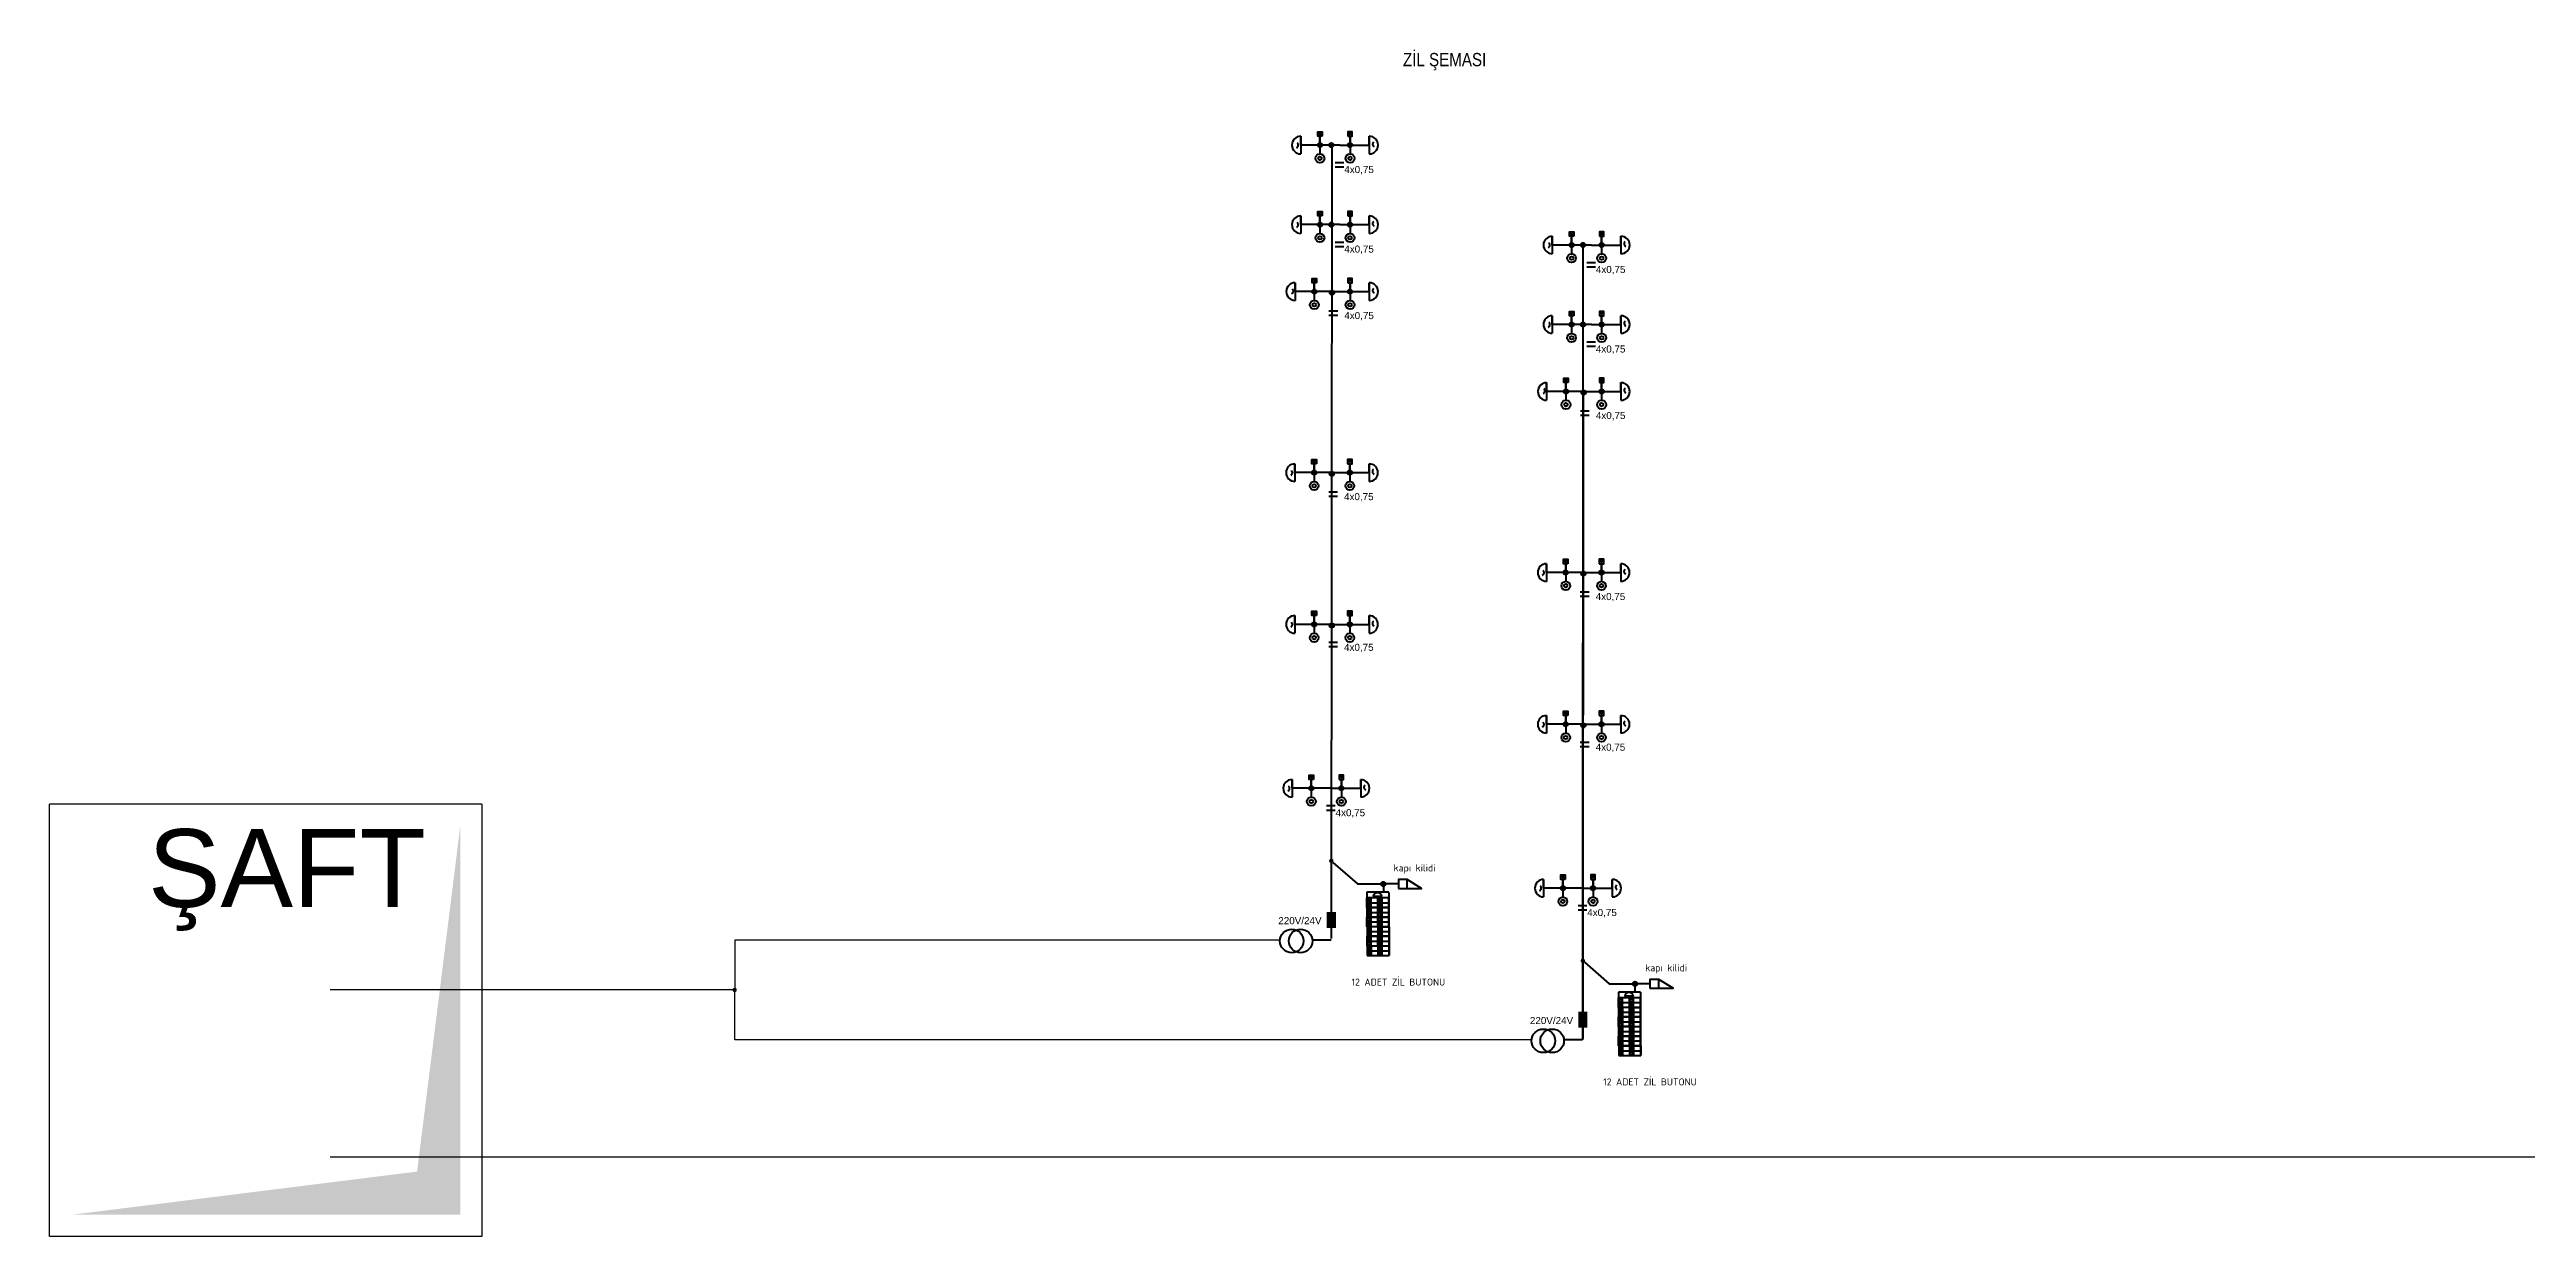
# Model space of a CAD drawing. Header units: millimetres. Extents: x -4402 to 30102, y 1696 to 6551.
# Drawn here: x -4402 to -119, y 4195 to 6247 of the extents above; entities that cross this region are included whole.
import ezdxf

# ---------------------------------------------------------------- set-up
doc = ezdxf.new("R2010")
doc.units = ezdxf.units.MM
for name, color, linetype, lineweight in [('B', 30, 'Continuous', 25), ('kolon semasi', 7, 'Continuous', 40), ('MH', 20, 'Continuous', 20)]:
    doc.layers.add(name, color=color, linetype=linetype, lineweight=lineweight)
doc.layers.add('BOYA', color=253, linetype='Continuous')
doc.layers.add('CEMAL AYAR  AYD. HAT', color=6, linetype='Continuous')
doc.styles.add('1', font='arial.ttf', dxfattribs={"height": 18})
doc.styles.get("Standard").update_dxf_attribs({"font": 'arial.ttf'})
doc.styles.add('TXT', font='isocpeur.ttf')

msp = doc.modelspace()

# ---------------------------------------------------------------- hatches: boundary and pattern name
at = {"layer": 'BOYA'}
msp.add_hatch(color=256, dxfattribs=at).paths.add_polyline_path([(-3691.9, 4905.2), (-3691.9, 4232.2), (-4364.9, 4232.2), (-3766.7, 4307)])
at = {"layer": 'kolon semasi', "lineweight": 40}
for points in [[(-2205.3, 6083.9), (-2208.6, 6083.9, 0.130701), (-2209.1, 6082.1, 0.414214), (-2205.3, 6078.2)], [(-2202, 6083.9, 0.579848), (-2208.6, 6083.9)], [(-2202, 6083.9), (-2205.3, 6083.9), (-2205.3, 6078.2, 0.414214), (-2201.5, 6082.1, 0.130701)], [(-2185.6, 6083.9), (-2188.9, 6083.9, 0.130701), (-2189.4, 6082.1, 0.414214), (-2185.6, 6078.2)], [(-2182.3, 6083.9, 0.579848), (-2188.9, 6083.9)], [(-2182.3, 6083.9), (-2185.6, 6083.9), (-2185.6, 6078.2, 0.414214), (-2181.8, 6082.1, 0.130701)], [(-2153.2, 6083.9), (-2156.5, 6083.9, 0.130701), (-2157, 6082.1, 0.414214), (-2153.2, 6078.2)], [(-2149.9, 6083.9, 0.579848), (-2156.5, 6083.9)], [(-2149.9, 6083.9), (-2153.2, 6083.9), (-2153.2, 6078.2, 0.414214), (-2149.4, 6082.1, 0.130701)], [(-2205.3, 5946.4), (-2208.6, 5946.4, 0.130701), (-2209.1, 5944.5, 0.414214), (-2205.3, 5940.7)], [(-2202, 5946.4, 0.579848), (-2208.6, 5946.4)], [(-2202, 5946.4), (-2205.3, 5946.4), (-2205.3, 5940.7, 0.414214), (-2201.5, 5944.5, 0.130701)], [(-2185.6, 5946.4), (-2188.9, 5946.4, 0.130701), (-2189.4, 5944.5, 0.414214), (-2185.6, 5940.7)], [(-2182.3, 5946.4, 0.579848), (-2188.9, 5946.4)], [(-2182.3, 5946.4), (-2185.6, 5946.4), (-2185.6, 5940.7, 0.414214), (-2181.8, 5944.5, 0.130701)], [(-2153.2, 5946.4), (-2156.5, 5946.4, 0.130701), (-2157, 5944.5, 0.414214), (-2153.2, 5940.7)], [(-2149.9, 5946.4, 0.579848), (-2156.5, 5946.4)], [(-2149.9, 5946.4), (-2153.2, 5946.4), (-2153.2, 5940.7, 0.414214), (-2149.4, 5944.5, 0.130701)], [(-1766.8, 5911.2, 0.579848), (-1773.4, 5911.2)], [(-1747.1, 5911.2, 0.579848), (-1753.8, 5911.2)], [(-1714.8, 5911.2, 0.579848), (-1721.4, 5911.2)], [(-1770.1, 5911.2), (-1773.4, 5911.2, 0.130701), (-1773.9, 5909.3, 0.414214), (-1770.1, 5905.5)], [(-1766.8, 5911.2), (-1770.1, 5911.2), (-1770.1, 5905.5, 0.414214), (-1766.3, 5909.3, 0.130701)], [(-1750.4, 5911.2), (-1753.8, 5911.2, 0.130701), (-1754.3, 5909.3, 0.414214), (-1750.4, 5905.5)], [(-1747.1, 5911.2), (-1750.4, 5911.2), (-1750.4, 5905.5, 0.414214), (-1746.6, 5909.3, 0.130701)], [(-1718.1, 5911.2), (-1721.4, 5911.2, 0.130701), (-1721.9, 5909.3, 0.414214), (-1718.1, 5905.5)], [(-1714.8, 5911.2), (-1718.1, 5911.2), (-1718.1, 5905.5, 0.414214), (-1714.3, 5909.3, 0.130701)], [(-2215, 5830.7), (-2218.3, 5830.7, 0.130701), (-2218.8, 5828.8, 0.414214), (-2215, 5825)], [(-2211.7, 5830.7, 0.579848), (-2218.3, 5830.7)], [(-2211.7, 5830.7), (-2215, 5830.7), (-2215, 5825, 0.414214), (-2211.2, 5828.8, 0.130701)], [(-2184.4, 5828.8), (-2187.7, 5828.8, 0.130701), (-2188.2, 5826.9, 0.414214), (-2184.4, 5823.1)], [(-2181.1, 5828.8, 0.579848), (-2187.7, 5828.8)], [(-2181.1, 5828.8), (-2184.4, 5828.8), (-2184.4, 5823.1, 0.414214), (-2180.6, 5826.9, 0.130701)], [(-2153.2, 5830.7), (-2156.5, 5830.7, 0.130701), (-2157, 5828.8, 0.414214), (-2153.2, 5825)], [(-2149.9, 5830.7, 0.579848), (-2156.5, 5830.7)], [(-2149.9, 5830.7), (-2153.2, 5830.7), (-2153.2, 5825, 0.414214), (-2149.4, 5828.8, 0.130701)], [(-1770.1, 5773.7), (-1773.4, 5773.7, 0.130701), (-1773.9, 5771.8, 0.414214), (-1770.1, 5768)], [(-1766.8, 5773.7, 0.579848), (-1773.4, 5773.7)], [(-1766.8, 5773.7), (-1770.1, 5773.7), (-1770.1, 5768, 0.414214), (-1766.3, 5771.8, 0.130701)], [(-1750.4, 5773.7), (-1753.8, 5773.7, 0.130701), (-1754.3, 5771.8, 0.414214), (-1750.4, 5768)], [(-1747.1, 5773.7, 0.579848), (-1753.8, 5773.7)], [(-1747.1, 5773.7), (-1750.4, 5773.7), (-1750.4, 5768, 0.414214), (-1746.6, 5771.8, 0.130701)], [(-1718.1, 5773.7), (-1721.4, 5773.7, 0.130701), (-1721.9, 5771.8, 0.414214), (-1718.1, 5768)], [(-1714.8, 5773.7, 0.579848), (-1721.4, 5773.7)], [(-1714.8, 5773.7), (-1718.1, 5773.7), (-1718.1, 5768, 0.414214), (-1714.3, 5771.8, 0.130701)], [(-1779.8, 5657.9), (-1783.1, 5657.9, 0.130701), (-1783.6, 5656, 0.414214), (-1779.8, 5652.2)], [(-1776.5, 5657.9, 0.579848), (-1783.1, 5657.9)], [(-1776.5, 5657.9), (-1779.8, 5657.9), (-1779.8, 5652.2, 0.414214), (-1776, 5656, 0.130701)], [(-1749.3, 5656), (-1752.6, 5656, 0.130701), (-1753.1, 5654.2, 0.414214), (-1749.3, 5650.3)], [(-1746, 5656, 0.579848), (-1752.6, 5656)], [(-1746, 5656), (-1749.3, 5656), (-1749.3, 5650.3, 0.414214), (-1745.5, 5654.2, 0.130701)], [(-1718.1, 5657.9), (-1721.4, 5657.9, 0.130701), (-1721.9, 5656, 0.414214), (-1718.1, 5652.2)], [(-1714.8, 5657.9, 0.579848), (-1721.4, 5657.9)], [(-1714.8, 5657.9), (-1718.1, 5657.9), (-1718.1, 5652.2, 0.414214), (-1714.3, 5656, 0.130701)], [(-2215.3, 5517.6), (-2218.6, 5517.6, 0.130701), (-2219.1, 5515.7, 0.414214), (-2215.3, 5511.9)], [(-2212, 5517.6, 0.579848), (-2218.6, 5517.6)], [(-2212, 5517.6), (-2215.3, 5517.6), (-2215.3, 5511.9, 0.414214), (-2211.5, 5515.7, 0.130701)], [(-2184.8, 5515.7), (-2188.1, 5515.7, 0.130701), (-2188.6, 5513.8, 0.414214), (-2184.8, 5510)], [(-2181.5, 5515.7, 0.579848), (-2188.1, 5515.7)], [(-2181.5, 5515.7), (-2184.8, 5515.7), (-2184.8, 5510, 0.414214), (-2181, 5513.8, 0.130701)], [(-2153.6, 5517.6), (-2156.9, 5517.6, 0.130701), (-2157.4, 5515.7, 0.414214), (-2153.6, 5511.9)], [(-2150.3, 5517.6, 0.579848), (-2156.9, 5517.6)], [(-2150.3, 5517.6), (-2153.6, 5517.6), (-2153.6, 5511.9, 0.414214), (-2149.8, 5515.7, 0.130701)], [(-1780.2, 5344.8), (-1783.5, 5344.8, 0.130701), (-1784, 5342.9, 0.414214), (-1780.2, 5339.1)], [(-1776.9, 5344.8, 0.579848), (-1783.5, 5344.8)], [(-1776.9, 5344.8), (-1780.2, 5344.8), (-1780.2, 5339.1, 0.414214), (-1776.4, 5342.9, 0.130701)], [(-1749.6, 5342.9), (-1752.9, 5342.9, 0.130701), (-1753.4, 5341.1, 0.414214), (-1749.6, 5337.2)], [(-1746.3, 5342.9, 0.579848), (-1752.9, 5342.9)], [(-1746.3, 5342.9), (-1749.6, 5342.9), (-1749.6, 5337.2, 0.414214), (-1745.8, 5341.1, 0.130701)], [(-1718.4, 5344.8), (-1721.7, 5344.8, 0.130701), (-1722.2, 5342.9, 0.414214), (-1718.4, 5339.1)], [(-1715.1, 5344.8, 0.579848), (-1721.7, 5344.8)], [(-1715.1, 5344.8), (-1718.4, 5344.8), (-1718.4, 5339.1, 0.414214), (-1714.6, 5342.9, 0.130701)], [(-2215.3, 5255.1), (-2218.6, 5255.1, 0.130701), (-2219.1, 5253.2, 0.414214), (-2215.3, 5249.4)], [(-2212, 5255.1, 0.579848), (-2218.6, 5255.1)], [(-2212, 5255.1), (-2215.3, 5255.1), (-2215.3, 5249.4, 0.414214), (-2211.5, 5253.2, 0.130701)], [(-2184.8, 5253.2), (-2188.1, 5253.2, 0.130701), (-2188.6, 5251.3, 0.414214), (-2184.8, 5247.5)], [(-2181.5, 5253.2, 0.579848), (-2188.1, 5253.2)], [(-2181.5, 5253.2), (-2184.8, 5253.2), (-2184.8, 5247.5, 0.414214), (-2181, 5251.3, 0.130701)], [(-2153.6, 5255.1), (-2156.9, 5255.1, 0.130701), (-2157.4, 5253.2, 0.414214), (-2153.6, 5249.4)], [(-2150.3, 5255.1, 0.579848), (-2156.9, 5255.1)], [(-2150.3, 5255.1), (-2153.6, 5255.1), (-2153.6, 5249.4, 0.414214), (-2149.8, 5253.2, 0.130701)], [(-1780.2, 5082.4), (-1783.5, 5082.4, 0.130701), (-1784, 5080.5, 0.414214), (-1780.2, 5076.7)], [(-1776.9, 5082.4, 0.579848), (-1783.5, 5082.4)], [(-1776.9, 5082.4), (-1780.2, 5082.4), (-1780.2, 5076.7, 0.414214), (-1776.4, 5080.5, 0.130701)], [(-1749.6, 5080.5), (-1752.9, 5080.5, 0.130701), (-1753.4, 5078.6, 0.414214), (-1749.6, 5074.8)], [(-1746.3, 5080.5, 0.579848), (-1752.9, 5080.5)], [(-1746.3, 5080.5), (-1749.6, 5080.5), (-1749.6, 5074.8, 0.414214), (-1745.8, 5078.6, 0.130701)], [(-1718.4, 5082.4), (-1721.7, 5082.4, 0.130701), (-1722.2, 5080.5, 0.414214), (-1718.4, 5076.7)], [(-1715.1, 5082.4, 0.579848), (-1721.7, 5082.4)], [(-1715.1, 5082.4), (-1718.4, 5082.4), (-1718.4, 5076.7, 0.414214), (-1714.6, 5080.5, 0.130701)], [(-2220.2, 4971.7), (-2223.5, 4971.7, 0.130701), (-2224, 4969.8, 0.414214), (-2220.2, 4966)], [(-2216.9, 4971.7, 0.579848), (-2223.5, 4971.7)], [(-2216.9, 4971.7), (-2220.2, 4971.7), (-2220.2, 4966, 0.414214), (-2216.4, 4969.8, 0.130701)], [(-2168.2, 4971.7), (-2171.5, 4971.7, 0.130701), (-2172, 4969.8, 0.414214), (-2168.2, 4966)], [(-2164.9, 4971.7, 0.579848), (-2171.5, 4971.7)], [(-2164.9, 4971.7), (-2168.2, 4971.7), (-2168.2, 4966, 0.414214), (-2164.4, 4969.8, 0.130701)], [(-2185.7, 4846.2), (-2189, 4846.2, 0.130701), (-2189.5, 4844.3, 0.414214), (-2185.7, 4840.5)], [(-2189, 4846.2), (-2182.4, 4846.2, 0.579848)], [(-2182.4, 4846.2), (-2185.7, 4846.2), (-2185.7, 4840.5, 0.414214), (-2181.9, 4844.3, 0.130701)], [(-2095.6, 4806.2), (-2098.9, 4806.2, 0.130701), (-2099.4, 4804.3, 0.414214), (-2095.6, 4800.5)], [(-2098.9, 4806.2), (-2092.3, 4806.2, 0.579848)], [(-2092.3, 4806.2), (-2095.6, 4806.2), (-2095.6, 4800.5, 0.414214), (-2091.8, 4804.3, 0.130701)], [(-1785.1, 4799), (-1788.4, 4799, 0.130701), (-1788.9, 4797.1, 0.414214), (-1785.1, 4793.3)], [(-1781.8, 4799, 0.579848), (-1788.4, 4799)], [(-1781.8, 4799), (-1785.1, 4799), (-1785.1, 4793.3, 0.414214), (-1781.3, 4797.1, 0.130701)], [(-1733, 4799), (-1736.3, 4799, 0.130701), (-1736.8, 4797.1, 0.414214), (-1733, 4793.3)], [(-1729.7, 4799, 0.579848), (-1736.3, 4799)], [(-1729.7, 4799), (-1733, 4799), (-1733, 4793.3, 0.414214), (-1729.2, 4797.1, 0.130701)], [(-1750.6, 4673.4), (-1753.9, 4673.4, 0.130701), (-1754.4, 4671.6, 0.414214), (-1750.6, 4667.7)], [(-1753.9, 4673.4), (-1747.3, 4673.4, 0.579848)], [(-1747.3, 4673.4), (-1750.6, 4673.4), (-1750.6, 4667.7, 0.414214), (-1746.8, 4671.6, 0.130701)], [(-1660.5, 4633.5), (-1663.8, 4633.5, 0.130701), (-1664.3, 4631.6, 0.414214), (-1660.5, 4627.8)], [(-1663.8, 4633.5), (-1657.2, 4633.5, 0.579848)], [(-1657.2, 4633.5), (-1660.5, 4633.5), (-1660.5, 4627.8, 0.414214), (-1656.7, 4631.6, 0.130701)]]:
    msp.add_hatch(color=256, dxfattribs=at).paths.add_polyline_path(points)
at = {"layer": 'kolon semasi', "lineweight": 40, "true_color": 0x727430}
for points in [[(-3217.5, 4623), (-3220.8, 4623, 0.130701), (-3221.3, 4621.1, 0.414214), (-3217.5, 4617.3)], [(-3214.2, 4623, 0.579848), (-3220.8, 4623)], [(-3214.2, 4623), (-3217.5, 4623), (-3217.5, 4617.3, 0.414214), (-3213.7, 4621.1, 0.130701)]]:
    msp.add_hatch(color=67, dxfattribs=at).paths.add_polyline_path(points)

# ---------------------------------------------------------------- linework, layer by layer
at = {"layer": 'B'}
for p in [(-3654.5, 4942.6), (-4402.3, 4194.8)]:
    msp.add_line(p, (-4402.3, 4942.6), dxfattribs=at)
at = {"layer": 'CEMAL AYAR  AYD. HAT', "color": 32, "linetype": 'ByBlock', "true_color": 0xcd6928}
for p, q in [((-3654.5, 4942.6), (-3654.5, 4194.8)), ((-3654.5, 4194.8), (-4402.3, 4194.8))]:
    msp.add_line(p, q, dxfattribs=at)
at = {"layer": 'CEMAL AYAR  AYD. HAT', "color": 67, "linetype": 'ByBlock', "true_color": 0x727430}
for p, q in [((-2274.4, 4707.4), (-3217.4, 4707.4)), ((-3217.4, 4707.4), (-3217.4, 4621.1)), ((-3217.4, 4621.1), (-3916.8, 4621.1)), ((-3217.4, 4534.7), (-3217.4, 4621.1)), ((-1839.2, 4534.7), (-3217.4, 4534.7))]:
    msp.add_line(p, q, dxfattribs=at)
at = {"layer": 'CEMAL AYAR  AYD. HAT', "color": 61, "linetype": 'ByBlock', "true_color": 0xedee99}
msp.add_line((683.2, 4332), (-3916.8, 4332), dxfattribs=at)
at = {"layer": 'kolon semasi', "lineweight": 40}
for p, q in [((-2238.6, 6082.1), (-2238.6, 6097.3)), ((-2238.6, 6097.3), (-2238.6, 6066.8)), ((-2205.3, 6082.1), (-2205.3, 6097.3)), ((-2153.2, 6082.1), (-2153.2, 6097.3)), ((-2119.9, 6082.1), (-2119.9, 6097.3)), ((-2119.9, 6097.3), (-2119.9, 6066.8)), ((-2179, 6052), (-2171.4, 6052)), ((-2179, 6044.4), (-2171.4, 6044.4)), ((-2171.4, 6052), (-2163.8, 6052)), ((-2171.4, 6044.4), (-2163.8, 6044.4)), ((-2238.6, 5944.5), (-2238.6, 5959.7)), ((-2238.6, 5959.7), (-2238.6, 5929.3)), ((-2205.3, 5944.5), (-2205.3, 5959.7)), ((-2153.2, 5944.5), (-2153.2, 5959.7)), ((-2119.9, 5944.5), (-2119.9, 5959.7)), ((-2119.9, 5959.7), (-2119.9, 5929.3)), ((-2179, 5914.5), (-2171.4, 5914.5)), ((-2171.4, 5914.5), (-2163.8, 5914.5)), ((-1803.5, 5909.3), (-1803.5, 5924.6)), ((-1803.5, 5924.6), (-1803.5, 5894.1)), ((-1770.1, 5909.3), (-1770.1, 5924.6)), ((-1770.1, 5924.6), (-1770.1, 5894.1)), ((-1718.1, 5909.3), (-1718.1, 5924.6)), ((-1718.1, 5924.6), (-1718.1, 5894.1)), ((-1684.8, 5909.3), (-1684.8, 5924.6)), ((-1684.8, 5924.6), (-1684.8, 5894.1)), ((-2179, 5906.9), (-2171.4, 5906.9)), ((-2171.4, 5906.9), (-2163.8, 5906.9)), ((-1735.6, 5909.3), (-1803.5, 5909.3)), ((-1743.9, 5879.3), (-1736.2, 5879.3)), ((-1743.9, 5871.7), (-1736.2, 5871.7)), ((-1736.2, 5879.3), (-1728.6, 5879.3)), ((-1736.2, 5871.7), (-1728.6, 5871.7)), ((-1735.6, 5909.3), (-1684.8, 5909.3)), ((-2248.3, 5828.8), (-2248.3, 5844)), ((-2248.3, 5844), (-2248.3, 5813.5)), ((-2215, 5828.8), (-2215, 5844)), ((-2153.2, 5828.8), (-2153.2, 5844)), ((-2119.9, 5828.8), (-2119.9, 5844)), ((-2119.9, 5844), (-2119.9, 5813.5)), ((-2189.9, 5795.4), (-2182.2, 5795.4)), ((-2189.9, 5787.8), (-2182.2, 5787.8)), ((-2182.2, 5795.4), (-2174.6, 5795.4)), ((-2182.2, 5787.8), (-2174.6, 5787.8)), ((-1803.5, 5771.8), (-1803.5, 5787)), ((-1803.5, 5787), (-1803.5, 5756.6)), ((-1770.1, 5771.8), (-1770.1, 5787)), ((-1770.1, 5787), (-1770.1, 5756.6)), ((-1718.1, 5771.8), (-1718.1, 5787)), ((-1718.1, 5787), (-1718.1, 5756.6)), ((-1684.8, 5771.8), (-1684.8, 5787)), ((-1684.8, 5787), (-1684.8, 5756.6)), ((-1735.6, 5771.8), (-1803.5, 5771.8)), ((-1743.9, 5741.8), (-1736.2, 5741.8)), ((-1736.2, 5741.8), (-1728.6, 5741.8)), ((-1735.6, 5771.8), (-1684.8, 5771.8)), ((-1743.9, 5734.1), (-1736.2, 5734.1)), ((-1736.2, 5734.1), (-1728.6, 5734.1)), ((-1813.2, 5656), (-1813.2, 5671.3)), ((-1813.2, 5671.3), (-1813.2, 5640.8)), ((-1745.3, 5656), (-1813.2, 5656)), ((-1779.8, 5656), (-1779.8, 5671.3)), ((-1779.8, 5671.3), (-1779.8, 5640.8)), ((-1752.6, 5656), (-1684.8, 5656)), ((-1718.1, 5656), (-1718.1, 5671.3)), ((-1718.1, 5671.3), (-1718.1, 5640.8)), ((-1684.8, 5656), (-1684.8, 5671.3)), ((-1684.8, 5671.3), (-1684.8, 5640.8)), ((-1754.7, 5622.7), (-1747.1, 5622.7)), ((-1754.7, 5615), (-1747.1, 5615)), ((-1749.8, 5654.2), (-1750.8, 4537.3)), ((-1747.1, 5622.7), (-1739.5, 5622.7)), ((-1747.1, 5615), (-1739.5, 5615)), ((-2248.7, 5515.7), (-2248.7, 5530.9)), ((-2248.7, 5530.9), (-2248.7, 5500.4)), ((-2215.3, 5515.7), (-2215.3, 5530.9)), ((-2153.6, 5515.7), (-2153.6, 5530.9)), ((-2120.2, 5515.7), (-2120.2, 5530.9)), ((-2120.2, 5530.9), (-2120.2, 5500.4)), ((-2190.2, 5482.3), (-2182.6, 5482.3)), ((-2190.2, 5474.7), (-2182.6, 5474.7)), ((-2182.6, 5482.3), (-2175, 5482.3)), ((-2182.6, 5474.7), (-2175, 5474.7)), ((-1813.5, 5342.9), (-1813.5, 5358.2)), ((-1813.5, 5358.2), (-1813.5, 5327.7)), ((-1780.2, 5342.9), (-1780.2, 5358.2)), ((-1780.2, 5358.2), (-1780.2, 5327.7)), ((-1718.4, 5342.9), (-1718.4, 5358.2)), ((-1718.4, 5358.2), (-1718.4, 5327.7)), ((-1685.1, 5342.9), (-1685.1, 5358.2)), ((-1685.1, 5358.2), (-1685.1, 5327.7)), ((-1745.7, 5342.9), (-1813.5, 5342.9)), ((-1752.9, 5342.9), (-1685.1, 5342.9)), ((-1755.1, 5309.6), (-1747.4, 5309.6)), ((-1755.1, 5301.9), (-1747.4, 5301.9)), ((-1747.4, 5309.6), (-1739.8, 5309.6)), ((-1747.4, 5301.9), (-1739.8, 5301.9)), ((-2248.7, 5253.2), (-2248.7, 5268.4)), ((-2248.7, 5268.4), (-2248.7, 5238)), ((-2215.3, 5253.2), (-2215.3, 5268.4)), ((-2153.6, 5253.2), (-2153.6, 5268.4)), ((-2120.2, 5253.2), (-2120.2, 5268.4)), ((-2120.2, 5268.4), (-2120.2, 5238)), ((-2190.2, 5222.4), (-2182.6, 5222.4)), ((-2190.2, 5214.8), (-2182.6, 5214.8)), ((-2182.6, 5222.4), (-2175, 5222.4)), ((-2182.6, 5214.8), (-2175, 5214.8)), ((-1813.5, 5080.5), (-1813.5, 5095.7)), ((-1813.5, 5095.7), (-1813.5, 5065.2)), ((-1745.7, 5080.5), (-1813.5, 5080.5)), ((-1780.2, 5080.5), (-1780.2, 5095.7)), ((-1780.2, 5095.7), (-1780.2, 5065.2)), ((-1752.9, 5080.5), (-1685.1, 5080.5)), ((-1718.4, 5080.5), (-1718.4, 5095.7)), ((-1718.4, 5095.7), (-1718.4, 5065.2)), ((-1685.1, 5080.5), (-1685.1, 5095.7)), ((-1685.1, 5095.7), (-1685.1, 5065.2)), ((-1755.1, 5049.7), (-1747.4, 5049.7)), ((-1755.1, 5042), (-1747.4, 5042)), ((-1747.4, 5049.7), (-1739.8, 5049.7)), ((-1747.4, 5042), (-1739.8, 5042)), ((-2253.5, 4969.8), (-2253.5, 4985.1)), ((-2253.5, 4985.1), (-2253.5, 4954.6)), ((-2220.2, 4969.8), (-2220.2, 4985.1)), ((-2168.2, 4969.8), (-2168.2, 4985.1)), ((-2134.8, 4969.8), (-2134.8, 4985.1)), ((-2134.8, 4985.1), (-2134.8, 4954.6)), ((-2193.9, 4939.8), (-2186.3, 4939.8)), ((-2193.9, 4932.2), (-2186.3, 4932.2)), ((-2186.3, 4939.8), (-2178.7, 4939.8)), ((-2186.3, 4932.2), (-2178.7, 4932.2)), ((-2054.8, 4812.1), (-2054.8, 4795.6)), ((-1818.4, 4797.1), (-1818.4, 4812.3)), ((-1818.4, 4812.3), (-1818.4, 4781.9)), ((-1785.1, 4797.1), (-1785.1, 4812.3)), ((-1785.1, 4812.3), (-1785.1, 4781.9)), ((-1733, 4797.1), (-1733, 4812.3)), ((-1733, 4812.3), (-1733, 4781.9)), ((-1699.7, 4797.1), (-1699.7, 4812.3)), ((-1699.7, 4812.3), (-1699.7, 4781.9)), ((-2124.3, 4790.1), (-2124.2, 4763.8)), ((-2095.7, 4790.1), (-2124.3, 4790)), ((-2124.2, 4763.7), (-2124.2, 4780.3)), ((-2124.2, 4780.3), (-2124.2, 4763.8)), ((-2124.2, 4763.8), (-2124.2, 4780.3)), ((-2095.6, 4780.3), (-2124.2, 4780.3)), ((-2124.2, 4772), (-2105.2, 4772)), ((-2124.2, 4763.8), (-2105.2, 4763.8)), ((-2105, 4763.5), (-2124.1, 4763.5)), ((-2124.1, 4763.5), (-2124.1, 4747)), ((-2124.1, 4756.9), (-2124.1, 4730.6)), ((-2124.1, 4755.2), (-2105, 4755.2)), ((-2117.5, 4780.3), (-2117.5, 4763.8)), ((-2117.3, 4763.5), (-2117.3, 4747)), ((-2086.2, 4790.1), (-2114.8, 4790)), ((-2098.4, 4782.8), (-2113.5, 4782.8)), ((-2105.3, 4763.7), (-2105.3, 4780.2)), ((-2105.3, 4780.2), (-2105.3, 4763.7)), ((-2105.3, 4763.7), (-2105.3, 4780.2)), ((-2105.3, 4780.2), (-2105.3, 4763.8)), ((-2105.3, 4772), (-2086.2, 4772)), ((-2105.3, 4763.8), (-2086.2, 4763.8)), ((-2105.2, 4763.8), (-2105.2, 4780.3)), ((-2105.2, 4780.3), (-2105.2, 4763.8)), ((-2105.2, 4763.8), (-2105.2, 4780.3)), ((-2105.2, 4780.3), (-2105.2, 4763.8)), ((-2086, 4763.5), (-2105.1, 4763.5)), ((-2105.1, 4763.5), (-2105.1, 4747)), ((-2105.1, 4755.2), (-2086, 4755.2)), ((-2105, 4747), (-2105, 4763.5)), ((-2105, 4763.5), (-2105, 4747)), ((-2086.3, 4780.3), (-2098.6, 4780.3)), ((-2098.5, 4780.2), (-2098.5, 4763.8)), ((-2098.3, 4763.5), (-2098.3, 4747)), ((-2086.2, 4789.8), (-2086.2, 4763.8)), ((-2086.2, 4763.8), (-2086.2, 4780.3)), ((-2086.2, 4763.7), (-2086.2, 4780.2)), ((-2086.2, 4780.2), (-2086.2, 4763.8)), ((-2086, 4747), (-2086, 4763.5)), ((-2086, 4763.5), (-2086, 4747)), ((-2086, 4756.6), (-2086, 4730.6)), ((-1750.6, 4797.1), (-1818.4, 4797.1)), ((-1758.8, 4767.1), (-1751.2, 4767.1)), ((-1758.8, 4759.5), (-1751.2, 4759.5)), ((-1751.2, 4767.1), (-1743.6, 4767.1)), ((-1751.2, 4759.5), (-1743.6, 4759.5)), ((-1750.6, 4797.1), (-1699.7, 4797.1)), ((-2095.4, 4747.1), (-2124.1, 4747)), ((-2124.1, 4747), (-2105, 4747)), ((-2124.1, 4730.5), (-2124.1, 4747)), ((-2124.1, 4747), (-2124.1, 4730.5)), ((-2124.1, 4730.5), (-2124.1, 4747)), ((-2124.1, 4738.8), (-2105, 4738.8)), ((-2124.1, 4730.6), (-2105, 4730.6)), ((-2104.8, 4730.3), (-2123.9, 4730.3)), ((-2123.9, 4730.3), (-2123.9, 4713.8)), ((-2123.9, 4722), (-2104.8, 4722)), ((-2095.2, 4713.9), (-2123.9, 4713.8)), ((-2123.9, 4713.8), (-2104.8, 4713.8)), ((-2123.9, 4697.3), (-2123.9, 4713.8)), ((-2123.9, 4713.8), (-2123.9, 4697.3)), ((-2123.9, 4697.3), (-2123.9, 4713.8)), ((-2123.9, 4713.8), (-2123.9, 4697.3)), ((-2117.3, 4747), (-2117.3, 4730.6)), ((-2117.1, 4730.3), (-2117.1, 4713.8)), ((-2117.1, 4713.8), (-2117.1, 4697.3)), ((-2105.1, 4747), (-2086, 4747)), ((-2105.1, 4730.5), (-2105.1, 4747)), ((-2105.1, 4747), (-2105.1, 4730.5)), ((-2105.1, 4730.5), (-2105.1, 4747)), ((-2105.1, 4747), (-2105.1, 4730.5)), ((-2105.1, 4738.8), (-2086, 4738.8)), ((-2105.1, 4730.5), (-2086, 4730.5)), ((-2105, 4730.6), (-2105, 4747.1)), ((-2105, 4747.1), (-2105, 4730.6)), ((-2105, 4730.5), (-2105, 4747)), ((-2105, 4747), (-2105, 4730.6)), ((-2085.8, 4730.3), (-2104.9, 4730.3)), ((-2104.9, 4730.3), (-2104.9, 4713.8)), ((-2104.9, 4722), (-2085.8, 4722)), ((-2104.9, 4713.8), (-2085.8, 4713.8)), ((-2104.9, 4697.3), (-2104.9, 4713.8)), ((-2104.9, 4713.8), (-2104.9, 4697.3)), ((-2104.9, 4697.2), (-2104.9, 4713.7)), ((-2104.9, 4713.7), (-2104.9, 4697.3)), ((-2104.8, 4713.8), (-2104.8, 4730.3)), ((-2104.8, 4730.3), (-2104.8, 4713.8)), ((-2104.8, 4697.3), (-2104.8, 4713.8)), ((-2104.8, 4713.8), (-2104.8, 4697.3)), ((-2104.8, 4697.3), (-2104.8, 4713.8)), ((-2104.8, 4713.8), (-2104.8, 4697.3)), ((-2086.1, 4747), (-2098.4, 4747)), ((-2098.3, 4747), (-2098.3, 4730.5)), ((-2098.2, 4730.3), (-2098.2, 4713.8)), ((-2098.2, 4713.8), (-2098.2, 4697.3)), ((-2085.9, 4713.8), (-2098.2, 4713.8)), ((-2086, 4730.5), (-2086, 4747)), ((-2086, 4747), (-2086, 4730.5)), ((-2086, 4730.5), (-2086, 4747)), ((-2085.8, 4713.7), (-2085.8, 4730.3)), ((-2085.8, 4730.3), (-2085.8, 4713.8)), ((-2085.8, 4697.3), (-2085.8, 4713.8)), ((-2085.8, 4713.8), (-2085.8, 4697.3)), ((-2085.8, 4697.3), (-2085.8, 4713.8)), ((-2085.8, 4713.8), (-2085.8, 4697.3)), ((-2186.1, 4707.4), (-2216.8, 4707.4)), ((-2123.9, 4705.5), (-2104.8, 4705.5)), ((-2123.9, 4697.3), (-2104.8, 4697.3)), ((-2104.6, 4697), (-2123.7, 4697)), ((-2123.7, 4697), (-2123.7, 4680.5)), ((-2123.7, 4688.8), (-2104.6, 4688.8)), ((-2123.7, 4680.5), (-2104.6, 4680.5)), ((-2116.9, 4697), (-2116.9, 4680.5)), ((-2104.9, 4705.5), (-2085.8, 4705.5)), ((-2104.9, 4697.3), (-2085.8, 4697.3)), ((-2085.6, 4697), (-2104.7, 4697)), ((-2104.7, 4697), (-2104.7, 4680.5)), ((-2104.7, 4688.7), (-2085.6, 4688.7)), ((-2104.7, 4680.5), (-2085.6, 4680.5)), ((-2104.6, 4680.5), (-2104.6, 4697)), ((-2104.6, 4697), (-2104.6, 4680.5)), ((-2098, 4697), (-2098, 4680.5)), ((-2085.6, 4680.5), (-2085.6, 4697)), ((-2085.6, 4697), (-2085.6, 4680.5)), ((-1747.8, 4669), (-1705.1, 4631.6)), ((-1705.1, 4631.6), (-1660.5, 4631.6)), ((-1660.5, 4631.6), (-1660.5, 4619.6)), ((-1634.5, 4631.6), (-1660.5, 4631.6)), ((-1619.7, 4639.4), (-1619.7, 4622.9)), ((-1689.2, 4617.4), (-1689.1, 4591.1)), ((-1660.5, 4617.4), (-1689.1, 4617.3)), ((-1689.1, 4591), (-1689.1, 4607.6)), ((-1660.5, 4607.6), (-1689.1, 4607.6)), ((-1689.1, 4591), (-1689.1, 4607.5)), ((-1689.1, 4607.5), (-1689.1, 4591)), ((-1689.1, 4599.3), (-1670, 4599.3)), ((-1689.1, 4591.1), (-1670, 4591.1)), ((-1689, 4584.2), (-1688.9, 4557.8)), ((-1669.8, 4590.8), (-1688.9, 4590.8)), ((-1688.9, 4590.8), (-1688.9, 4574.3)), ((-1682.4, 4607.6), (-1682.4, 4591.1)), ((-1682.2, 4590.8), (-1682.2, 4574.3)), ((-1651, 4617.4), (-1679.6, 4617.3)), ((-1663.3, 4610.1), (-1678.4, 4610.1)), ((-1670.2, 4591), (-1670.2, 4607.5)), ((-1670.2, 4607.5), (-1670.2, 4591)), ((-1670.2, 4591), (-1670.2, 4607.5)), ((-1670.2, 4607.5), (-1670.2, 4591)), ((-1670.2, 4599.3), (-1651.1, 4599.3)), ((-1670.2, 4591), (-1651.1, 4591)), ((-1670, 4591), (-1670, 4607.6)), ((-1670, 4607.6), (-1670, 4591.1)), ((-1670, 4591.1), (-1670, 4607.6)), ((-1670, 4607.6), (-1670, 4591.1)), ((-1650.9, 4590.8), (-1670, 4590.8)), ((-1670, 4590.8), (-1670, 4574.3)), ((-1669.8, 4574.3), (-1669.8, 4590.8)), ((-1669.8, 4590.8), (-1669.8, 4574.3)), ((-1651.2, 4607.5), (-1663.5, 4607.5)), ((-1663.4, 4607.5), (-1663.4, 4591)), ((-1663.2, 4590.8), (-1663.2, 4574.3)), ((-1651.1, 4617.1), (-1651.1, 4591.1)), ((-1651.1, 4591), (-1651.1, 4607.6)), ((-1651.1, 4591), (-1651.1, 4607.5)), ((-1651.1, 4607.5), (-1651.1, 4591)), ((-1650.9, 4574.3), (-1650.9, 4590.8)), ((-1650.9, 4590.8), (-1650.9, 4574.3)), ((-1650.9, 4583.8), (-1650.9, 4557.8)), ((-1688.9, 4582.5), (-1669.8, 4582.5)), ((-1660.3, 4574.4), (-1688.9, 4574.3)), ((-1688.9, 4574.3), (-1669.8, 4574.3)), ((-1688.9, 4557.8), (-1688.9, 4574.3)), ((-1688.9, 4574.3), (-1688.9, 4557.8)), ((-1688.9, 4557.8), (-1688.9, 4574.3)), ((-1688.9, 4566.1), (-1669.8, 4566.1)), ((-1688.9, 4557.8), (-1669.8, 4557.8)), ((-1669.6, 4557.6), (-1688.7, 4557.6)), ((-1688.7, 4557.6), (-1688.7, 4541.1)), ((-1688.7, 4549.3), (-1669.6, 4549.3)), ((-1688.7, 4541.1), (-1669.6, 4541.1)), ((-1688.7, 4524.5), (-1688.7, 4541.1)), ((-1688.7, 4541.1), (-1688.7, 4524.6)), ((-1688.7, 4524.6), (-1688.7, 4541.1)), ((-1660.1, 4541.1), (-1688.7, 4541.1)), ((-1688.7, 4541.1), (-1688.7, 4524.6)), ((-1682.2, 4574.3), (-1682.2, 4557.8)), ((-1682, 4557.6), (-1682, 4541.1)), ((-1682, 4541.1), (-1682, 4524.6)), ((-1670, 4582.5), (-1650.9, 4582.5)), ((-1670, 4574.3), (-1650.9, 4574.3)), ((-1670, 4557.8), (-1670, 4574.3)), ((-1670, 4574.3), (-1670, 4557.8)), ((-1670, 4557.8), (-1670, 4574.3)), ((-1670, 4574.3), (-1670, 4557.8)), ((-1670, 4566), (-1650.9, 4566)), ((-1670, 4557.8), (-1650.9, 4557.8)), ((-1669.8, 4557.8), (-1669.8, 4574.4)), ((-1669.8, 4574.4), (-1669.8, 4557.9)), ((-1669.8, 4557.8), (-1669.8, 4574.3)), ((-1669.8, 4574.3), (-1669.8, 4557.8)), ((-1650.7, 4557.5), (-1669.8, 4557.5)), ((-1669.8, 4557.5), (-1669.8, 4541)), ((-1669.8, 4549.3), (-1650.7, 4549.3)), ((-1669.8, 4541), (-1650.7, 4541)), ((-1669.8, 4524.5), (-1669.8, 4541)), ((-1669.8, 4541), (-1669.8, 4524.5)), ((-1669.8, 4524.5), (-1669.8, 4541)), ((-1669.8, 4541), (-1669.8, 4524.6)), ((-1669.6, 4541.1), (-1669.6, 4557.6)), ((-1669.6, 4557.6), (-1669.6, 4541.1)), ((-1669.6, 4524.6), (-1669.6, 4541.1)), ((-1669.6, 4541.1), (-1669.6, 4524.6)), ((-1669.6, 4524.6), (-1669.6, 4541.1)), ((-1669.6, 4541.1), (-1669.6, 4524.6)), ((-1651, 4574.3), (-1663.3, 4574.3)), ((-1663.2, 4574.3), (-1663.2, 4557.8)), ((-1650.8, 4541.1), (-1663.1, 4541.1)), ((-1663, 4557.5), (-1663, 4541)), ((-1663, 4541), (-1663, 4524.6)), ((-1650.9, 4557.8), (-1650.9, 4574.3)), ((-1650.9, 4574.3), (-1650.9, 4557.8)), ((-1650.9, 4557.8), (-1650.9, 4574.3)), ((-1650.7, 4541), (-1650.7, 4557.5)), ((-1650.7, 4557.5), (-1650.7, 4541)), ((-1650.7, 4524.6), (-1650.7, 4541.1)), ((-1650.7, 4524.5), (-1650.7, 4541)), ((-1650.7, 4541), (-1650.7, 4524.6)), ((-1650.7, 4541), (-1650.7, 4524.6)), ((-1751, 4534.7), (-1781.7, 4534.7)), ((-1688.7, 4532.8), (-1669.6, 4532.8)), ((-1688.7, 4524.6), (-1669.6, 4524.6)), ((-1669.5, 4524.3), (-1688.5, 4524.3)), ((-1688.5, 4524.3), (-1688.5, 4507.8)), ((-1688.5, 4516), (-1669.5, 4516)), ((-1688.5, 4507.8), (-1669.5, 4507.8)), ((-1681.8, 4524.3), (-1681.8, 4507.8)), ((-1669.8, 4532.8), (-1650.7, 4532.8)), ((-1669.8, 4524.6), (-1650.7, 4524.6)), ((-1650.5, 4524.3), (-1669.6, 4524.3)), ((-1669.6, 4524.3), (-1669.6, 4507.8)), ((-1669.6, 4516), (-1650.5, 4516)), ((-1669.6, 4507.8), (-1650.5, 4507.8)), ((-1669.5, 4507.8), (-1669.5, 4524.3)), ((-1669.5, 4524.3), (-1669.5, 4507.8)), ((-1662.8, 4524.3), (-1662.8, 4507.8)), ((-1650.5, 4507.8), (-1650.5, 4524.3)), ((-1650.5, 4524.3), (-1650.5, 4507.8))]:
    msp.add_line(p, q, dxfattribs=at)
at = {"layer": 'kolon semasi', "color": 67, "lineweight": 40, "true_color": 0x727430}
for p, q in [((-2205.3, 6097.3), (-2205.3, 6066.8)), ((-2153.2, 6097.3), (-2153.2, 6066.8)), ((-2170.8, 6082.1), (-2238.6, 6082.1)), ((-2185, 6082.1), (-2185.9, 4710)), ((-2170.8, 6082.1), (-2119.9, 6082.1)), ((-2205.3, 5959.7), (-2205.3, 5929.3)), ((-2153.2, 5959.7), (-2153.2, 5929.3)), ((-2170.8, 5944.5), (-2238.6, 5944.5)), ((-2170.8, 5944.5), (-2119.9, 5944.5)), ((-1750.4, 5909.3), (-1751, 4534.7)), ((-2180.5, 5828.8), (-2248.3, 5828.8)), ((-2215, 5844), (-2215, 5813.5)), ((-2187.7, 5828.8), (-2119.9, 5828.8)), ((-2153.2, 5844), (-2153.2, 5813.5)), ((-2215.3, 5530.9), (-2215.3, 5500.4)), ((-2153.6, 5530.9), (-2153.6, 5500.4)), ((-2180.8, 5515.7), (-2248.7, 5515.7)), ((-2188.1, 5515.7), (-2120.2, 5515.7)), ((-2180.8, 5253.2), (-2248.7, 5253.2)), ((-2215.3, 5268.4), (-2215.3, 5238)), ((-2188.1, 5253.2), (-2120.2, 5253.2)), ((-2153.6, 5268.4), (-2153.6, 5238)), ((-2185.7, 4969.8), (-2253.5, 4969.8)), ((-2220.2, 4985.1), (-2220.2, 4954.6)), ((-2185.7, 4969.8), (-2134.8, 4969.8)), ((-2168.2, 4985.1), (-2168.2, 4954.6)), ((-2183, 4841.7), (-2140.3, 4804.3)), ((-2140.3, 4804.3), (-2095.6, 4804.3)), ((-2095.6, 4804.3), (-2095.6, 4792.3)), ((-2069.6, 4804.3), (-2095.6, 4804.3))]:
    msp.add_line(p, q, dxfattribs=at)
at = {"layer": 'kolon semasi', "ltscale": 10}
for p, q in [((-2193.2, 4754.5), (-2178, 4754.5)), ((-2193.2, 4751.5), (-2178, 4751.5)), ((-2193.2, 4748.5), (-2178, 4748.5)), ((-2193.2, 4745.5), (-2178, 4745.5)), ((-2193.2, 4742.5), (-2178, 4742.5)), ((-2193.2, 4739.5), (-2178, 4739.5)), ((-2193.2, 4736.5), (-2178, 4736.5)), ((-2193.2, 4733.5), (-2178, 4733.5)), ((-2193.2, 4730.5), (-2178, 4730.5)), ((-1758.1, 4581.8), (-1742.9, 4581.8)), ((-1758.1, 4578.8), (-1742.9, 4578.8)), ((-1758.1, 4575.8), (-1742.9, 4575.8)), ((-1758.1, 4572.8), (-1742.9, 4572.8)), ((-1758.1, 4569.8), (-1742.9, 4569.8)), ((-1758.1, 4566.8), (-1742.9, 4566.8)), ((-1758.1, 4563.8), (-1742.9, 4563.8)), ((-1758.1, 4560.8), (-1742.9, 4560.8)), ((-1758.1, 4557.8), (-1742.9, 4557.8))]:
    msp.add_line(p, q, dxfattribs=at)
at = {"layer": 'kolon semasi', "lineweight": 40}
for points in [[(-2201.5, 6097.3), (-2209.1, 6097.3), (-2209.1, 6104.9), (-2201.5, 6104.9)], [(-2157, 6097.3), (-2149.4, 6097.3), (-2149.4, 6104.9), (-2157, 6104.9)], [(-2201.5, 5959.7), (-2209.1, 5959.7), (-2209.1, 5967.4), (-2201.5, 5967.4)], [(-2157, 5959.7), (-2149.4, 5959.7), (-2149.4, 5967.4), (-2157, 5967.4)], [(-1766.3, 5924.6), (-1773.9, 5924.6), (-1773.9, 5932.2), (-1766.3, 5932.2)], [(-1721.9, 5924.6), (-1714.3, 5924.6), (-1714.3, 5932.2), (-1721.9, 5932.2)], [(-2211.2, 5844), (-2218.8, 5844), (-2218.8, 5851.6), (-2211.2, 5851.6)], [(-2157, 5844), (-2149.4, 5844), (-2149.4, 5851.6), (-2157, 5851.6)], [(-1766.3, 5787), (-1773.9, 5787), (-1773.9, 5794.6), (-1766.3, 5794.6)], [(-1721.9, 5787), (-1714.3, 5787), (-1714.3, 5794.6), (-1721.9, 5794.6)], [(-1776, 5671.3), (-1783.6, 5671.3), (-1783.6, 5678.9), (-1776, 5678.9)], [(-1721.9, 5671.3), (-1714.3, 5671.3), (-1714.3, 5678.9), (-1721.9, 5678.9)], [(-2211.5, 5530.9), (-2219.1, 5530.9), (-2219.1, 5538.5), (-2211.5, 5538.5)], [(-2157.4, 5530.9), (-2149.8, 5530.9), (-2149.8, 5538.5), (-2157.4, 5538.5)], [(-1776.4, 5358.2), (-1784, 5358.2), (-1784, 5365.8), (-1776.4, 5365.8)], [(-1722.2, 5358.2), (-1714.6, 5358.2), (-1714.6, 5365.8), (-1722.2, 5365.8)], [(-2211.5, 5268.4), (-2219.1, 5268.4), (-2219.1, 5276.1), (-2211.5, 5276.1)], [(-2157.4, 5268.4), (-2149.8, 5268.4), (-2149.8, 5276.1), (-2157.4, 5276.1)], [(-1776.4, 5095.7), (-1784, 5095.7), (-1784, 5103.3), (-1776.4, 5103.3)], [(-1722.2, 5095.7), (-1714.6, 5095.7), (-1714.6, 5103.3), (-1722.2, 5103.3)], [(-2216.4, 4985.1), (-2224, 4985.1), (-2224, 4992.7), (-2216.4, 4992.7)], [(-2172, 4985.1), (-2164.4, 4985.1), (-2164.4, 4992.7), (-2172, 4992.7)], [(-2069.6, 4796.7), (-2029.5, 4796.7), (-2054.4, 4812), (-2069.6, 4812)], [(-1781.3, 4812.3), (-1788.9, 4812.3), (-1788.9, 4820), (-1781.3, 4820)], [(-1736.8, 4812.3), (-1729.2, 4812.3), (-1729.2, 4820), (-1736.8, 4820)], [(-1634.5, 4624), (-1594.4, 4624), (-1619.3, 4639.2), (-1634.5, 4639.2)]]:
    msp.add_lwpolyline(points, close=True, dxfattribs=at)
for centre, radius in [((-2205.3, 6082.1), 3.81), ((-2205.2, 6101.6), 1.52), ((-2185.6, 6082.1), 3.81), ((-2153.2, 6082.1), 3.81), ((-2153.3, 6101.6), 1.52), ((-2205.3, 6059.2), 7.62), ((-2205.3, 6059.2), 3.05), ((-2153.2, 6059.2), 7.62), ((-2153.2, 6059.2), 3.05), ((-2205.2, 5964), 1.52), ((-2153.3, 5964), 1.52), ((-2205.3, 5921.7), 7.62), ((-2205.3, 5944.5), 3.81), ((-2205.3, 5921.7), 3.05), ((-2185.6, 5944.5), 3.81), ((-2153.2, 5921.7), 7.62), ((-2153.2, 5944.5), 3.81), ((-2153.2, 5921.7), 3.05), ((-1770.1, 5909.3), 3.81), ((-1770.1, 5928.8), 1.52), ((-1750.4, 5909.3), 3.81), ((-1718.1, 5909.3), 3.81), ((-1718.1, 5928.8), 1.52), ((-1770.1, 5886.5), 7.62), ((-1770.1, 5886.5), 3.05), ((-1718.1, 5886.5), 7.62), ((-1718.1, 5886.5), 3.05), ((-2215, 5828.8), 3.81), ((-2214.9, 5848.3), 1.52), ((-2184.4, 5826.9), 3.81), ((-2153.2, 5828.8), 3.81), ((-2153.3, 5848.3), 1.52), ((-2215, 5805.9), 7.62), ((-2215, 5805.9), 3.05), ((-2153.2, 5805.9), 7.62), ((-2153.2, 5805.9), 3.05), ((-1770.1, 5791.3), 1.52), ((-1718.1, 5791.3), 1.52), ((-1770.1, 5748.9), 7.62), ((-1770.1, 5771.8), 3.81), ((-1770.1, 5748.9), 3.05), ((-1750.4, 5771.8), 3.81), ((-1718.1, 5748.9), 7.62), ((-1718.1, 5771.8), 3.81), ((-1718.1, 5748.9), 3.05), ((-1779.8, 5656), 3.81), ((-1779.8, 5675.6), 1.52), ((-1749.3, 5654.2), 3.81), ((-1718.1, 5656), 3.81), ((-1718.1, 5675.6), 1.52), ((-1779.8, 5633.2), 7.62), ((-1779.8, 5633.2), 3.05), ((-1718.1, 5633.2), 7.62), ((-1718.1, 5633.2), 3.05), ((-2215.3, 5535.2), 1.52), ((-2153.6, 5535.2), 1.52), ((-2215.3, 5492.8), 7.62), ((-2215.3, 5515.7), 3.81), ((-2215.3, 5492.8), 3.05), ((-2184.8, 5513.8), 3.81), ((-2153.6, 5492.8), 7.62), ((-2153.6, 5515.7), 3.81), ((-2153.6, 5492.8), 3.05), ((-1780.1, 5362.5), 1.52), ((-1718.5, 5362.5), 1.52), ((-1780.2, 5320.1), 7.62), ((-1780.2, 5342.9), 3.81), ((-1780.2, 5320.1), 3.05), ((-1749.6, 5341.1), 3.81), ((-1718.4, 5320.1), 7.62), ((-1718.4, 5342.9), 3.81), ((-1718.4, 5320.1), 3.05), ((-2215.3, 5272.7), 1.52), ((-2153.6, 5272.7), 1.52), ((-2215.3, 5230.3), 7.62), ((-2215.3, 5253.2), 3.81), ((-2215.3, 5230.3), 3.05), ((-2184.8, 5251.3), 3.81), ((-2153.6, 5230.3), 7.62), ((-2153.6, 5253.2), 3.81), ((-2153.6, 5230.3), 3.05), ((-1780.1, 5100), 1.52), ((-1718.5, 5100), 1.52), ((-1780.2, 5057.6), 7.62), ((-1780.2, 5080.5), 3.81), ((-1780.2, 5057.6), 3.05), ((-1749.6, 5078.6), 3.81), ((-1718.4, 5057.6), 7.62), ((-1718.4, 5080.5), 3.81), ((-1718.4, 5057.6), 3.05), ((-2220.2, 4969.8), 3.81), ((-2220.2, 4989.3), 1.52), ((-2168.2, 4969.8), 3.81), ((-2168.2, 4989.3), 1.52), ((-2220.2, 4947), 7.62), ((-2220.2, 4947), 3.05), ((-2168.2, 4947), 7.62), ((-2168.2, 4947), 3.05), ((-2095.6, 4804.3), 3.81), ((-1785.1, 4797.1), 3.81), ((-1785, 4816.6), 1.52), ((-1733, 4797.1), 3.81), ((-1733.1, 4816.6), 1.52), ((-2121.2, 4776.1), 2.1), ((-2121, 4767.8), 2.1), ((-2121, 4759.4), 2.1), ((-2102.2, 4776.1), 2.1), ((-2102, 4767.8), 2.1), ((-2102, 4759.3), 2.1), ((-1785.1, 4774.2), 7.62), ((-1785.1, 4774.2), 3.05), ((-1733, 4774.2), 7.62), ((-1733, 4774.2), 3.05), ((-2254, 4705.8), 20.4), ((-2238.8, 4705.8), 20.4), ((-2121, 4742.9), 2.1), ((-2120.8, 4751.1), 2.1), ((-2120.8, 4734.6), 2.1), ((-2120.8, 4726.1), 2.1), ((-2120.6, 4717.8), 2.1), ((-2102, 4742.9), 2.1), ((-2101.8, 4751), 2.1), ((-2101.8, 4734.6), 2.1), ((-2101.8, 4726.1), 2.1), ((-2101.6, 4717.8), 2.1), ((-2120.8, 4709.6), 2.1), ((-2120.6, 4701.4), 2.1), ((-2120.6, 4692.9), 2.1), ((-2120.4, 4684.6), 2.1), ((-2101.8, 4709.6), 2.1), ((-2101.6, 4701.3), 2.1), ((-2101.6, 4692.8), 2.1), ((-2101.4, 4684.6), 2.1), ((-1660.5, 4631.6), 3.81), ((-1686, 4603.4), 2.1), ((-1685.9, 4595.1), 2.1), ((-1685.8, 4586.6), 2.1), ((-1667.1, 4603.4), 2.1), ((-1666.9, 4595.1), 2.1), ((-1666.9, 4586.6), 2.1), ((-1818.9, 4533.1), 20.4), ((-1803.7, 4533.1), 20.4), ((-1685.8, 4570.2), 2.1), ((-1685.7, 4578.4), 2.1), ((-1685.7, 4561.9), 2.1), ((-1685.6, 4553.4), 2.1), ((-1685.5, 4545.1), 2.1), ((-1666.9, 4570.1), 2.1), ((-1666.7, 4578.3), 2.1), ((-1666.7, 4561.9), 2.1), ((-1666.7, 4553.4), 2.1), ((-1666.5, 4545.1), 2.1), ((-1685.6, 4536.9), 2.1), ((-1685.5, 4528.6), 2.1), ((-1685.4, 4520.2), 2.1), ((-1685.3, 4511.9), 2.1), ((-1666.7, 4536.9), 2.1), ((-1666.5, 4528.6), 2.1), ((-1666.5, 4520.1), 2.1), ((-1666.3, 4511.8), 2.1)]:
    msp.add_circle(centre, radius, dxfattribs=at)
for centre, radius, start, end in [((-2238.6, 6082.1), 15.2, 90, 270), ((-2247.5, 6082), 4.76, 290.4429, 50.6156), ((-2119.9, 6082.1), 15.2, 270, 90), ((-2109.6, 6084), 4.76, 129.3844, 249.5571), ((-2238.6, 5944.5), 15.2, 90, 270), ((-2119.9, 5944.5), 15.2, 270, 90), ((-2247.5, 5944.5), 4.76, 290.4429, 50.6156), ((-2109.6, 5946.4), 4.76, 129.3844, 249.5571), ((-1803.5, 5909.3), 15.2, 90, 270), ((-1812.3, 5909.3), 4.76, 290.4429, 50.6156), ((-1684.8, 5909.3), 15.2, 270, 90), ((-1674.5, 5911.2), 4.76, 129.3844, 249.5571), ((-2248.3, 5828.8), 15.2, 90, 270), ((-2256, 5829.9), 4.76, 290.4429, 50.6156), ((-2119.9, 5828.8), 15.2, 270, 90), ((-2109.6, 5830.7), 4.76, 129.3844, 249.5571), ((-1803.5, 5771.8), 15.2, 90, 270), ((-1684.8, 5771.8), 15.2, 270, 90), ((-1812.3, 5771.8), 4.76, 290.4429, 50.6156), ((-1674.5, 5773.7), 4.76, 129.3844, 249.5571), ((-1813.2, 5656), 15.2, 90, 270), ((-1820.9, 5657.2), 4.76, 290.4429, 50.6156), ((-1684.8, 5656), 15.2, 270, 90), ((-1674.5, 5658), 4.76, 129.3844, 249.5571), ((-2248.7, 5515.7), 15.2, 90, 270), ((-2120.2, 5515.7), 15.2, 270, 90), ((-2257.5, 5515.6), 4.76, 290.4429, 50.6156), ((-2109.9, 5517.6), 4.76, 129.3844, 249.5571), ((-1813.5, 5342.9), 15.2, 90, 270), ((-1685.1, 5342.9), 15.2, 270, 90), ((-1822.4, 5342.9), 4.76, 290.4429, 50.6156), ((-1674.8, 5344.9), 4.76, 129.3844, 249.5571), ((-2248.7, 5253.2), 15.2, 90, 270), ((-2257.5, 5253.2), 4.76, 290.4429, 50.6156), ((-2120.2, 5253.2), 15.2, 270, 90), ((-2109.9, 5255.1), 4.76, 129.3844, 249.5571), ((-1813.5, 5080.5), 15.2, 90, 270), ((-1822.4, 5080.4), 4.76, 290.4429, 50.6156), ((-1685.1, 5080.5), 15.2, 270, 90), ((-1674.8, 5082.4), 4.76, 129.3844, 249.5571), ((-2253.5, 4969.8), 15.2, 90, 270), ((-2262.4, 4969.8), 4.76, 290.4429, 50.6156), ((-2134.8, 4969.8), 15.2, 270, 90), ((-2124.5, 4971.7), 4.76, 129.3844, 249.5571), ((-1818.4, 4797.1), 15.2, 90, 270), ((-1827.3, 4797.1), 4.76, 290.4429, 50.6156), ((-1699.7, 4797.1), 15.2, 270, 90), ((-1689.4, 4799), 4.76, 129.3844, 249.5571), ((-2105.8, 4781.6), 7.65, 8.1982, 171.6366), ((-1670.7, 4608.9), 7.65, 8.1982, 171.6366)]:
    msp.add_arc(centre, radius, start, end, dxfattribs=at)

# ---------------------------------------------------------------- texts
at = {"color": 3, "lineweight": 40, "insert": (-2061.7, 6241.4), "char_height": 22.854, "width": 152.792, "attachment_point": 1}
msp.add_mtext('{\\fArial Narrow|b0|i0|c162|p34;ZİL ŞEMASI}', dxfattribs=at)
at = {"layer": 'kolon semasi', "lineweight": 40}
for s, p in [('4x0,75', (-2163.2, 6033.7)), ('4x0,75', (-2163.2, 5896.2)), ('4x0,75', (-1728.1, 5861)), ('4x0,75', (-2163.2, 5781.2)), ('4x0,75', (-1728.1, 5723.4)), ('4x0,75', (-1728.1, 5608.4)), ('4x0,75', (-2163.6, 5468.1)), ('4x0,75', (-1728.4, 5295.3)), ('4x0,75', (-2163.6, 5207.5)), ('4x0,75', (-1728.4, 5034.8)), ('4x0,75', (-2178.2, 4921.5)), ('4x0,75', (-1743, 4748.8)), ('220V/24V', (-2277.3, 4734.8)), ('220V/24V', (-1842.2, 4562.1))]:
    msp.add_text(s, height=12.19, dxfattribs=at).set_placement(p)
at = {"layer": 'kolon semasi', "lineweight": 40, "style": 'TXT'}
for s, p in [('kapı kilidi', (-2077.9, 4826)), ('12 ADET ZİL BUTONU', (-2150.6, 4628.6)), ('kapı kilidi', (-1642.8, 4653.3)), ('12 ADET ZİL BUTONU', (-1715.5, 4455.9))]:
    msp.add_text(s, height=12.189, dxfattribs=at).set_placement(p)
at = {"layer": 'MH', "style": '1'}
msp.add_text('ŞAFT', height=134.6, dxfattribs=at).set_placement((-4232, 4764.6))

doc.saveas('drawing.dxf')
